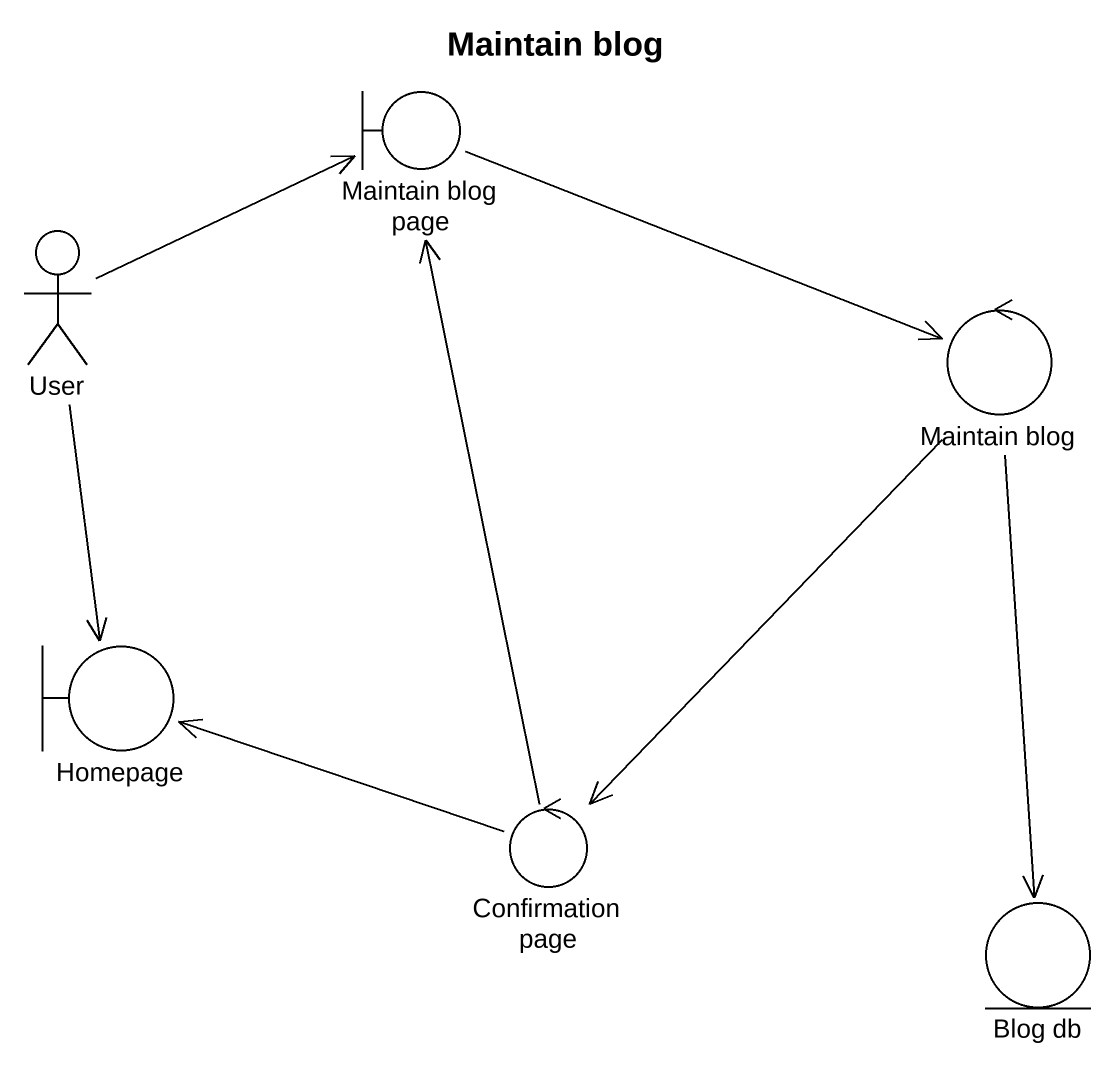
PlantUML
@startuml
title Maintain blog
boundary "Maintain blog page" as Maintain_blog_page
actor User
control "Maintain blog" as Maintain_blog
boundary Homepage
control "Confirmation page" as Confirmation_page
entity "Blog db" as Blog_db
Maintain_blog_page -right-> Maintain_blog
User -right-> Maintain_blog_page
User --> Homepage
Maintain_blog --> Confirmation_page
Maintain_blog --> Blog_db
Confirmation_page -up-> Maintain_blog_page
Confirmation_page -left-> Homepage
@enduml
